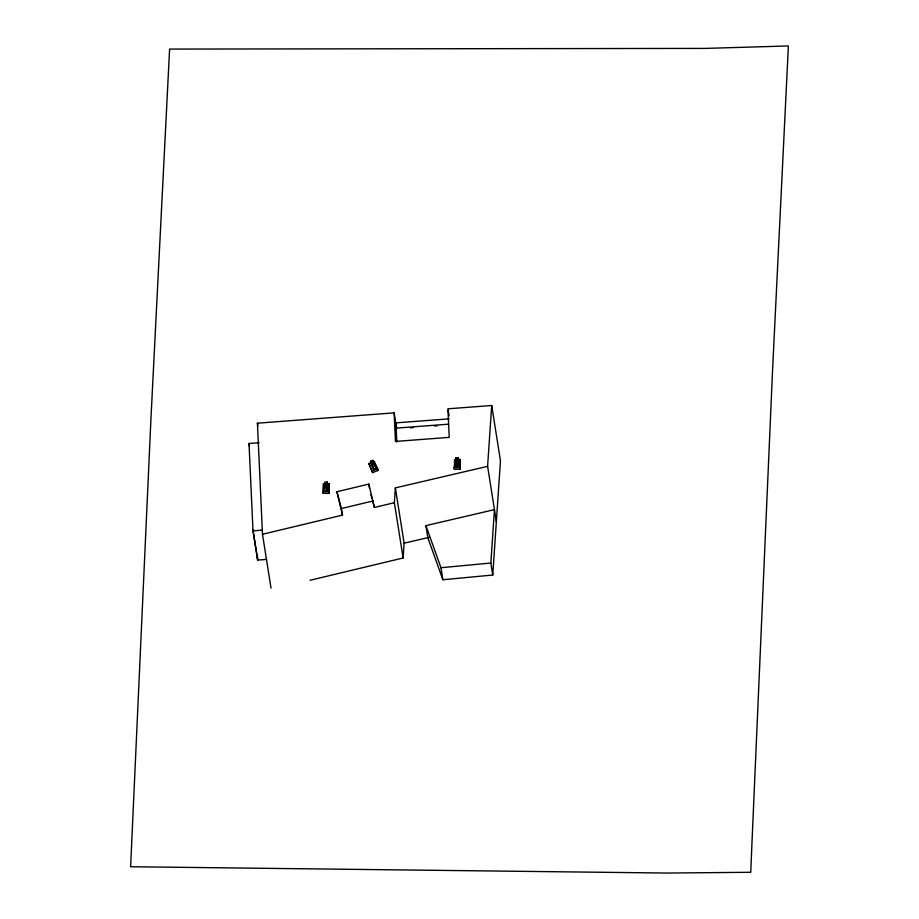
<?xml version="1.0" encoding="UTF-8"?>
<svg xmlns="http://www.w3.org/2000/svg" width="919" height="919" viewBox="0 0 919 919"><rect width="100%" height="100%" fill="white"/><g stroke="black" fill="none" stroke-linecap="round" stroke-linejoin="round"><path stroke-width="1.38" d="M323.224 493.331L323.499 483.578L323.224 493.331L329.013 493.388L329.289 483.624L326.969 483.612M324.384 487.874L324.522 485.691L327.061 485.703L327.325 490.459L324.786 490.436L324.384 487.874L326.923 487.897L327.325 490.459M325.027 486.76L324.775 482.004L327.313 482.027L327.566 486.771L327.313 482.027M326.923 487.897L327.061 485.703M329.013 493.388L329.289 483.624M310.117 580.257L403.119 557.982L394.366 502.693L395.365 487.886L487.598 466.347L491.711 405.497L447.932 408.806L449.23 437.364L395.457 441.43L394.148 412.861L257.423 423.188L262.489 534.272L271.025 588.149M403.119 557.982L404.119 543.175L395.365 487.886M458.053 459.511L460.362 459.534L460.086 469.287L454.296 469.241L454.572 459.477L454.836 461.154M454.296 469.241L454.48 466.542M455.456 463.785L455.606 461.591L458.144 461.614L458.397 466.358L455.858 466.347L455.456 463.785L457.995 463.808L458.397 466.358M455.847 457.903L456.111 462.659L455.847 457.903L458.386 457.926L458.65 462.682L458.386 457.926M455.858 466.347L455.606 461.591M457.995 463.808L458.144 461.614M460.086 469.287L460.362 459.534M492.756 575.041L490.849 563.025L494.456 509.631L425.911 525.634L427.817 537.649L442.866 579.74L492.756 575.041L500.464 460.787L491.711 405.497M370.518 461.235L371.85 465.795L370.518 461.235L372.884 460.339L374.217 464.899M368.887 463.521L374.286 461.487L377.698 468.874L377.962 470.539L372.551 472.584L368.887 463.521L372.551 472.584M371.437 463.233L373.815 462.349M372.069 464.6L374.435 463.704L375.354 465.703L375.768 468.265L373.39 469.161L372.069 464.6L373.39 469.161M372.988 466.599L375.354 465.703M372.287 470.907L377.698 468.874M262.489 534.272L342.477 515.122L336.905 491.745L368.829 484.095L374.401 507.472L394.366 502.693M342.477 515.122L341.431 508.54L373.355 500.889M404.119 543.175L429.276 537.305M425.911 525.634L440.959 567.724L490.849 563.025M449.127 418.846L395.354 422.912L396.296 428.886M448.541 424.176L396.181 428.128L396.813 442.062M410.448 427.817L413.274 427.611M434.503 426.002L437.341 425.784M266.521 559.418L257.63 560.085L253.001 530.849L249.015 443.498L259.181 442.728M253.001 530.849L261.892 530.171M455.698 460.097L458.236 460.12M454.032 467.564L459.822 467.622M324.625 484.198L327.164 484.221M322.96 491.665L328.749 491.711M374.55 463.153L377.962 470.539M370.908 494.548L371.954 498.431M372.654 501.016L374.401 507.472M336.905 491.745L341.431 508.54M487.598 466.347L496.363 521.636M448.15 410.184L449.035 415.733M440.959 567.724L442.866 579.74M394.148 412.861L396.571 428.128M374.435 463.704L374.837 466.266M372.884 460.339L373.298 462.9M368.829 484.095L369.449 488.046M324.522 485.691L324.935 488.242M257.423 423.188L257.871 426.025M249.015 443.498L249.451 446.278M252.955 529.735L257.584 558.982M257.389 554.731L257.63 560.085M751.524 853.119L750.777 872.28L667.205 873.05L130.613 866.732L151.026 417.134L169.601 49.075L705.08 48.408L788.387 45.95L772.511 371.299L751.524 853.119"/></g></svg>
